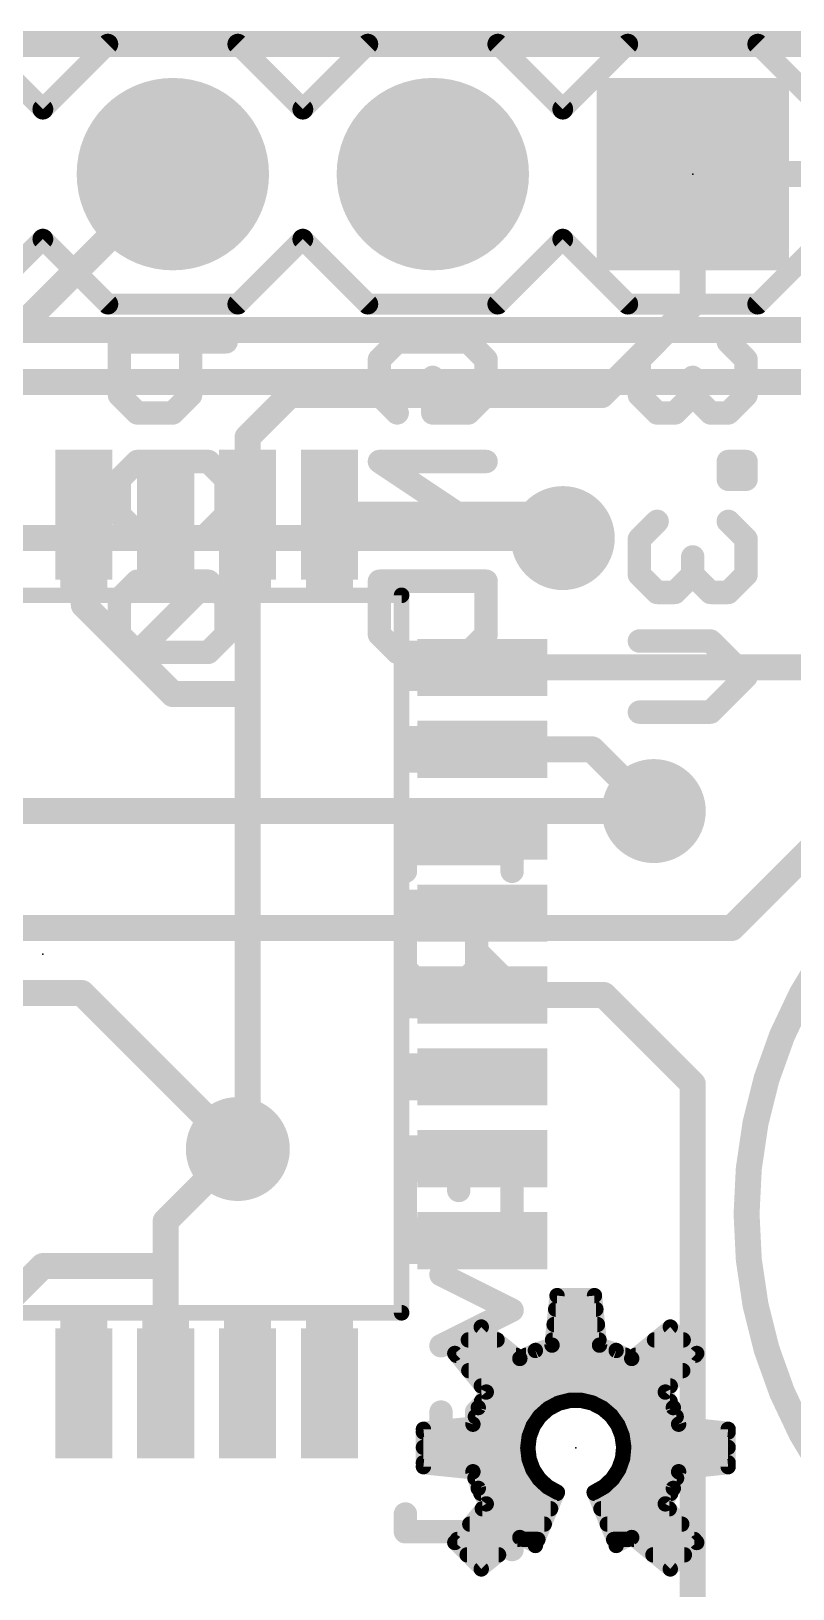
# Model space of a CAD drawing. Extents: x -0.1 to 30.6, y -0.1 to 23.
# Drawn here: x 12.59 to 20.03, y 7.77 to 22.99 of the extents above; entities that cross this region are included whole.
import ezdxf

# ---------------------------------------------------------------- set-up
doc = ezdxf.new("R2010")
doc.units = 0
for name, color, linetype in [('1', 12, 'CONTINUOUS'), ('16', 132, 'CONTINUOUS'), ('17', 110, 'CONTINUOUS'), ('18', 110, 'CONTINUOUS'), ('20', 53, 'CONTINUOUS'), ('21', 41, 'CONTINUOUS'), ('22', 40, 'CONTINUOUS'), ('23', 53, 'CONTINUOUS'), ('51', 53, 'CONTINUOUS')]:
    doc.layers.add(name, color=color, linetype=linetype)

# ---------------------------------------------------------------- blocks, each defined once
blk = doc.blocks.new('RECT')
blk.add_solid([(-0.5, -0.5), (0.5, -0.5), (-0.5, 0.5), (0.5, 0.5)])
blk = doc.blocks.new('SQUAREP')
blk.add_solid([(-0.5, -0.5), (0.5, -0.5), (-0.5, 0.5), (0.5, 0.5)])
blk = doc.blocks.new('ROUNDP')
at = {"const_width": 0.5}
blk.add_lwpolyline([(0, -0.25, 1), (0, 0.25, 1), (0, -0.25)], format="xyb", dxfattribs=at)
blk = doc.blocks.new('ROUNDV')
at = {"const_width": 0.5}
blk.add_lwpolyline([(0, -0.25, 1), (0, 0.25, 1), (0, -0.25)], format="xyb", dxfattribs=at)

msp = doc.modelspace()

# ---------------------------------------------------------------- linework, layer by layer
at = {"layer": '1', "const_width": 0.254}
for points in [[(30.48, 22.86), (0, 22.86)], [(12.446, 20.066), (13.97, 21.59)], [(19.05, 21.59), (20.32, 21.59)], [(19.05, 20.32), (19.05, 21.59)], [(18.161, 19.431), (19.05, 20.32)], [(14.7, 19.018), (15.113, 19.431)], [(15.113, 19.431), (18.161, 19.431)], [(14.7, 18.2626), (14.7, 19.018)], [(13.1, 17.38), (13.1, 18.2626)], [(14.7, 16.51), (14.7, 18.2626)], [(17.5514, 18.2626), (15.5, 18.2626)], [(17.78, 18.034), (17.5514, 18.2626)], [(13.97, 16.51), (13.1, 17.38)], [(20.441, 16.77), (16.9926, 16.77)], [(14.7, 16.51), (13.97, 16.51)], [(14.7, 12.16), (14.7, 16.51)], [(18.066, 15.97), (16.9926, 15.97)], [(18.669, 15.367), (18.066, 15.97)], [(18.18, 13.57), (16.9926, 13.57)], [(19.05, 12.7), (18.18, 13.57)], [(19.05, 3.81), (19.05, 12.7)], [(14.605, 12.065), (13.9, 11.36)], [(14.605, 12.065), (14.7, 12.16)], [(13.9, 11.36), (13.9, 10.922)], [(12.7, 10.922), (12.3, 10.522)], [(13.9, 10.922), (12.7, 10.922)], [(13.9, 10.922), (13.9, 9.6774)]]:
    msp.add_lwpolyline(points, dxfattribs=at)
at = {"layer": '1', "const_width": 0.127}
for points in [[(14.0149, 21.5451, 1), (13.9251, 21.6349)], [(19.05, 21.6535, 1), (19.05, 21.5265)], [(19.1135, 21.59, 1), (18.9865, 21.59)], [(19.0949, 20.2751, 1), (19.0051, 20.3649)], [(18.9865, 20.32, 1), (19.1135, 20.32)], [(15.113, 19.4945, 1), (15.113, 19.3675)], [(15.1579, 19.3861, 1), (15.0681, 19.4759)], [(18.1161, 19.4759, 1), (18.2059, 19.3861)], [(18.161, 19.3675, 1), (18.161, 19.4945)], [(14.7635, 19.018, 1), (14.6365, 19.018)], [(14.6551, 19.0629, 1), (14.7449, 18.9731)], [(13.1635, 18.2626, 1), (13.0365, 18.2626)], [(14.7635, 18.2626, 1), (14.6365, 18.2626)], [(14.6365, 18.2626, 1), (14.7635, 18.2626)], [(15.5, 18.3261, 1), (15.5, 18.1991)], [(17.5963, 18.3075, 1), (17.5065, 18.2177)], [(17.5514, 18.1991, 1), (17.5514, 18.3261)], [(17.7351, 17.9891, 1), (17.8249, 18.0789)], [(13.1449, 17.4249, 1), (13.0551, 17.3351)], [(13.0365, 17.38, 1), (13.1635, 17.38)], [(16.9926, 16.8335, 1), (16.9926, 16.7065)], [(13.97, 16.5735, 1), (13.97, 16.4465)], [(13.9251, 16.4651, 1), (14.0149, 16.5549)], [(14.7635, 16.51, 1), (14.6365, 16.51)], [(14.7, 16.4465, 1), (14.7, 16.5735)], [(14.6365, 16.51, 1), (14.7635, 16.51)], [(16.9926, 16.0335, 1), (16.9926, 15.9065)], [(18.1109, 16.0149, 1), (18.0211, 15.9251)], [(18.066, 15.9065, 1), (18.066, 16.0335)], [(18.6241, 15.3221, 1), (18.7139, 15.4119)], [(16.9926, 13.6335, 1), (16.9926, 13.5065)], [(18.2249, 13.6149, 1), (18.1351, 13.5251)], [(18.18, 13.5065, 1), (18.18, 13.6335)], [(19.1135, 12.7, 1), (18.9865, 12.7)], [(19.0051, 12.6551, 1), (19.0949, 12.7449)], [(14.6499, 12.0201, 1), (14.5601, 12.1099)], [(14.6365, 12.16, 1), (14.7635, 12.16)], [(14.7449, 12.1151, 1), (14.6551, 12.2049)], [(14.5601, 12.1099, 1), (14.6499, 12.0201)], [(13.9635, 11.36, 1), (13.8365, 11.36)], [(13.8551, 11.4049, 1), (13.9449, 11.3151)], [(12.7, 10.9855, 1), (12.7, 10.8585)], [(12.7449, 10.8771, 1), (12.6551, 10.9669)], [(13.9635, 10.922, 1), (13.8365, 10.922)], [(13.8365, 10.922, 1), (13.9635, 10.922)], [(13.9, 10.8585, 1), (13.9, 10.9855)], [(13.8365, 9.6774, 1), (13.9635, 9.6774)]]:
    msp.add_lwpolyline(points, format="xyb", dxfattribs=at)
at = {"layer": '16', "const_width": 0.254}
for points in [[(30.48, 22.86), (0, 22.86)], [(5.334, 20.066), (20.828, 20.066)], [(5.08, 19.558), (20.447, 19.558)], [(7.874, 18.034), (17.78, 18.034)], [(7.747, 15.367), (18.669, 15.367)], [(19.431, 14.224), (20.574, 15.367)], [(7.874, 14.224), (19.431, 14.224)], [(8.636, 13.589), (13.081, 13.589)], [(13.081, 13.589), (14.605, 12.065)]]:
    msp.add_lwpolyline(points, dxfattribs=at)
at = {"layer": '16', "const_width": 0.127}
for points in [[(17.78, 17.9705, 1), (17.78, 18.0975)], [(18.669, 15.3035, 1), (18.669, 15.4305)], [(19.3861, 14.2689, 1), (19.4759, 14.1791)], [(19.431, 14.1605, 1), (19.431, 14.2875)], [(13.1259, 13.6339, 1), (13.0361, 13.5441)], [(13.081, 13.5255, 1), (13.081, 13.6525)], [(14.5601, 12.0201, 1), (14.6499, 12.1099)]]:
    msp.add_lwpolyline(points, format="xyb", dxfattribs=at)
at = {"layer": '20', "const_width": 0.254}
msp.add_lwpolyline([(30.48, 22.86), (0, 22.86)], dxfattribs=at)
at = {"layer": '21'}
for points, const_width in [([(12.7, 22.225), (12.065, 22.86)], 0.2032), ([(12.7, 22.225), (13.335, 22.86)], 0.2032), ([(13.335, 22.86), (14.605, 22.86)], 0.2032), ([(14.605, 22.86), (15.24, 22.225)], 0.2032), ([(15.24, 22.225), (15.875, 22.86)], 0.2032), ([(15.875, 22.86), (17.145, 22.86)], 0.2032), ([(17.145, 22.86), (17.78, 22.225)], 0.2032), ([(17.78, 22.225), (18.415, 22.86)], 0.2032), ([(18.415, 22.86), (19.685, 22.86)], 0.2032), ([(20.32, 22.225), (19.685, 22.86)], 0.2032), ([(12.065, 20.32), (12.7, 20.955)], 0.2032), ([(13.335, 20.32), (12.7, 20.955)], 0.2032), ([(15.24, 20.955), (14.605, 20.32)], 0.2032), ([(15.875, 20.32), (15.24, 20.955)], 0.2032), ([(17.78, 20.955), (17.145, 20.32)], 0.2032), ([(18.415, 20.32), (17.78, 20.955)], 0.2032), ([(19.685, 20.32), (20.32, 20.955)], 0.2032), ([(14.605, 20.32), (13.335, 20.32)], 0.2032), ([(17.145, 20.32), (15.875, 20.32)], 0.2032), ([(19.685, 20.32), (18.415, 20.32)], 0.2032), ([(9.195, 17.475), (16.205, 17.475)], 0.1524), ([(16.205, 17.475), (16.205, 10.465)], 0.1524), ([(17.7242, 10.6328), (17.675, 10.1489)], 0.15), ([(18.0898, 10.6328), (17.7242, 10.6328)], 0.15), ([(18.139, 10.1489), (18.0898, 10.6328)], 0.15), ([(16.205, 10.465), (9.55, 10.465)], 0.1524), ([(17.7107, 10.5), (18.1033, 10.5)], 0.15), ([(16.9835, 10.326), (16.725, 10.0675)], 0.15), ([(17.3605, 10.0186), (16.9835, 10.326)], 0.15), ([(17.6954, 10.35), (18.1186, 10.35)], 0.15), ([(18.8305, 10.326), (18.4535, 10.0186)], 0.15), ([(19.089, 10.0675), (18.8305, 10.326)], 0.15), ([(16.8575, 10.2), (17.138, 10.2)], 0.15), ([(17.675, 10.1489), (17.5123, 10.0968)], 0.15), ([(17.6802, 10.2), (18.1338, 10.2)], 0.15), ([(18.3017, 10.0968), (18.139, 10.1489)], 0.15), ([(18.676, 10.2), (18.9565, 10.2)], 0.15), ([(16.725, 10.0675), (17.0324, 9.6905)], 0.15), ([(16.7393, 10.05), (17.322, 10.05)], 0.15), ([(17.5123, 10.0968), (17.3605, 10.0186)], 0.15), ([(17.4215, 10.05), (18.3925, 10.05)], 0.15), ([(18.4535, 10.0186), (18.3017, 10.0968)], 0.15), ([(18.492, 10.05), (19.0747, 10.05)], 0.15), ([(18.7816, 9.6905), (19.089, 10.0675)], 0.15), ([(16.8616, 9.9), (18.9524, 9.9)], 0.15), ([(17.0324, 9.6905), (16.9542, 9.5387)], 0.15), ([(16.9839, 9.75), (18.8301, 9.75)], 0.15), ([(18.8598, 9.5387), (18.7816, 9.6905)], 0.15), ([(16.9542, 9.5387), (16.9021, 9.376)], 0.15), ([(16.9858, 9.6), (17.8121, 9.6)], 0.15), ([(17.5546, 9.453), (17.6381, 9.5279)], 0.15), ([(17.6381, 9.5279), (17.7371, 9.5808)], 0.15), ([(17.7371, 9.5808), (17.8458, 9.6086)], 0.15), ([(17.8458, 9.6086), (17.958, 9.6098)], 0.15), ([(17.958, 9.6098), (18.0672, 9.5844)], 0.15), ([(18.0001, 9.6), (18.8282, 9.6)], 0.15), ([(18.0672, 9.5844), (18.1673, 9.5336)], 0.15), ([(18.1673, 9.5336), (18.2525, 9.4606)], 0.15), ([(18.9119, 9.376), (18.8598, 9.5387)], 0.15), ([(16.9021, 9.376), (16.4182, 9.3268)], 0.15), ([(16.9258, 9.45), (17.5525, 9.45)], 0.15), ([(17.4912, 9.3604), (17.5546, 9.453)], 0.15), ([(18.2525, 9.4606), (18.3178, 9.3694)], 0.15), ([(18.2601, 9.45), (18.8882, 9.45)], 0.15), ([(18.3178, 9.3694), (18.3597, 9.2653)], 0.15), ([(19.3958, 9.3268), (18.9119, 9.376)], 0.15), ([(16.4182, 9.3268), (16.4182, 8.9612)], 0.15), ([(16.4182, 9.3), (17.4685, 9.3)], 0.15), ([(17.4382, 9.144), (17.4517, 9.2554)], 0.15), ([(17.4517, 9.2554), (17.4912, 9.3604)], 0.15), ([(18.3457, 9.3), (19.3958, 9.3)], 0.15), ([(18.3597, 9.2653), (18.3755, 9.1542)], 0.15), ([(19.3958, 8.9612), (19.3958, 9.3268)], 0.15), ([(16.4182, 9.15), (17.4389, 9.15)], 0.15), ([(17.4511, 9.0346), (17.4382, 9.144)], 0.15), ([(18.3755, 9.1542), (18.3646, 9.0425)], 0.15), ([(18.3751, 9.15), (19.3958, 9.15)], 0.15), ([(16.4182, 9), (17.4639, 9)], 0.15), ([(16.4182, 8.9612), (16.9021, 8.912)], 0.15), ([(16.9021, 8.912), (16.9542, 8.7493)], 0.15), ([(17.4893, 8.9312), (17.4511, 9.0346)], 0.15), ([(17.5505, 8.8395), (17.4893, 8.9312)], 0.15), ([(18.3273, 8.9367), (18.266, 8.8427)], 0.15), ([(18.3646, 9.0425), (18.3273, 8.9367)], 0.15), ([(18.3496, 9), (19.3958, 9)], 0.15), ([(18.8598, 8.7493), (18.9119, 8.912)], 0.15), ([(18.9119, 8.912), (19.3958, 8.9612)], 0.15), ([(16.922, 8.85), (17.5435, 8.85)], 0.15), ([(17.6314, 8.7647), (17.5505, 8.8395)], 0.15), ([(17.7276, 8.7109), (17.6314, 8.7647)], 0.15), ([(18.1842, 8.766), (18.0864, 8.7109)], 0.15), ([(18.266, 8.8427), (18.1842, 8.766)], 0.15), ([(18.2708, 8.85), (18.892, 8.85)], 0.15), ([(16.9542, 8.7493), (17.0324, 8.5975)], 0.15), ([(16.9796, 8.7), (17.7231, 8.7)], 0.15), ([(17.5123, 8.1912), (17.7276, 8.7109)], 0.15), ([(18.0864, 8.7109), (18.3017, 8.1912)], 0.15), ([(18.0909, 8.7), (18.8344, 8.7)], 0.15), ([(18.7816, 8.5975), (18.8598, 8.7493)], 0.15), ([(17.0324, 8.5975), (16.725, 8.2205)], 0.15), ([(16.9937, 8.55), (17.6609, 8.55)], 0.15), ([(18.1531, 8.55), (18.8203, 8.55)], 0.15), ([(19.089, 8.2205), (18.7816, 8.5975)], 0.15), ([(16.8714, 8.4), (17.5988, 8.4)], 0.15), ([(18.2152, 8.4), (18.9426, 8.4)], 0.15), ([(16.725, 8.2205), (16.9835, 7.962)], 0.15), ([(16.7491, 8.25), (17.3367, 8.25)], 0.15), ([(16.9835, 7.962), (17.3605, 8.2694)], 0.15), ([(17.3605, 8.2694), (17.5123, 8.1912)], 0.15), ([(17.3982, 8.25), (17.5367, 8.25)], 0.15), ([(18.2773, 8.25), (18.4158, 8.25)], 0.15), ([(18.3017, 8.1912), (18.4535, 8.2694)], 0.15), ([(18.4535, 8.2694), (18.8305, 7.962)], 0.15), ([(18.4773, 8.25), (19.0649, 8.25)], 0.15), ([(18.8305, 7.962), (19.089, 8.2205)], 0.15), ([(16.8455, 8.1), (17.1527, 8.1)], 0.15), ([(18.6613, 8.1), (18.9685, 8.1)], 0.15)]:
    msp.add_lwpolyline(points, dxfattribs=dict(at, const_width=const_width))
for points, const_width in [([(13.335, 22.9108, 1), (13.335, 22.8092)], 0.1016), ([(13.3709, 22.8241, 1), (13.2991, 22.8959)], 0.1016), ([(14.6409, 22.8959, 1), (14.5691, 22.8241)], 0.1016), ([(14.605, 22.8092, 1), (14.605, 22.9108)], 0.1016), ([(15.875, 22.9108, 1), (15.875, 22.8092)], 0.1016), ([(15.9109, 22.8241, 1), (15.8391, 22.8959)], 0.1016), ([(17.1809, 22.8959, 1), (17.1091, 22.8241)], 0.1016), ([(17.145, 22.8092, 1), (17.145, 22.9108)], 0.1016), ([(18.415, 22.9108, 1), (18.415, 22.8092)], 0.1016), ([(18.4509, 22.8241, 1), (18.3791, 22.8959)], 0.1016), ([(19.7209, 22.8959, 1), (19.6491, 22.8241)], 0.1016), ([(19.685, 22.8092, 1), (19.685, 22.9108)], 0.1016), ([(12.6641, 22.2609, 1), (12.7359, 22.1891)], 0.1016), ([(12.6641, 22.1891, 1), (12.7359, 22.2609)], 0.1016), ([(15.2041, 22.2609, 1), (15.2759, 22.1891)], 0.1016), ([(15.2041, 22.1891, 1), (15.2759, 22.2609)], 0.1016), ([(17.7441, 22.2609, 1), (17.8159, 22.1891)], 0.1016), ([(17.7441, 22.1891, 1), (17.8159, 22.2609)], 0.1016), ([(12.7359, 20.9909, 1), (12.6641, 20.9191)], 0.1016), ([(12.7359, 20.9191, 1), (12.6641, 20.9909)], 0.1016), ([(15.2759, 20.9909, 1), (15.2041, 20.9191)], 0.1016), ([(15.2759, 20.9191, 1), (15.2041, 20.9909)], 0.1016), ([(17.8159, 20.9909, 1), (17.7441, 20.9191)], 0.1016), ([(17.8159, 20.9191, 1), (17.7441, 20.9909)], 0.1016), ([(13.335, 20.3708, 1), (13.335, 20.2692)], 0.1016), ([(13.2991, 20.2841, 1), (13.3709, 20.3559)], 0.1016), ([(14.5691, 20.3559, 1), (14.6409, 20.2841)], 0.1016), ([(14.605, 20.2692, 1), (14.605, 20.3708)], 0.1016), ([(15.875, 20.3708, 1), (15.875, 20.2692)], 0.1016), ([(15.8391, 20.2841, 1), (15.9109, 20.3559)], 0.1016), ([(17.1091, 20.3559, 1), (17.1809, 20.2841)], 0.1016), ([(17.145, 20.2692, 1), (17.145, 20.3708)], 0.1016), ([(18.415, 20.3708, 1), (18.415, 20.2692)], 0.1016), ([(18.3791, 20.2841, 1), (18.4509, 20.3559)], 0.1016), ([(19.6491, 20.3559, 1), (19.7209, 20.2841)], 0.1016), ([(19.685, 20.2692, 1), (19.685, 20.3708)], 0.1016), ([(16.2431, 17.475, 1), (16.1669, 17.475)], 0.0762), ([(16.205, 17.4369, 1), (16.205, 17.5131)], 0.0762), ([(24.13, 6.8757, 1), (24.13, 15.9843, 1), (24.13, 6.8757)], 0.254), ([(17.7242, 10.6703, 1), (17.7242, 10.5953)], 0.075), ([(17.7615, 10.629, 1), (17.6869, 10.6366)], 0.075), ([(18.1271, 10.6366, 1), (18.0525, 10.629)], 0.075), ([(18.0898, 10.5953, 1), (18.0898, 10.6703)], 0.075), ([(16.1669, 10.465, 1), (16.2431, 10.465)], 0.0762), ([(16.205, 10.4269, 1), (16.205, 10.5031)], 0.0762), ([(17.7107, 10.5375, 1), (17.7107, 10.4625)], 0.075), ([(18.1033, 10.4625, 1), (18.1033, 10.5375)], 0.075), ([(17.0072, 10.3551, 1), (16.9598, 10.2969)], 0.075), ([(17.01, 10.2995, 1), (16.957, 10.3525)], 0.075), ([(17.6954, 10.3875, 1), (17.6954, 10.3125)], 0.075), ([(18.1186, 10.3125, 1), (18.1186, 10.3875)], 0.075), ([(18.857, 10.3525, 1), (18.804, 10.2995)], 0.075), ([(18.8542, 10.2969, 1), (18.8068, 10.3551)], 0.075), ([(16.8575, 10.2375, 1), (16.8575, 10.1625)], 0.075), ([(17.138, 10.1625, 1), (17.138, 10.2375)], 0.075), ([(17.6802, 10.2375, 1), (17.6802, 10.1625)], 0.075), ([(17.6864, 10.1132, 1), (17.6636, 10.1846)], 0.075), ([(18.1504, 10.1846, 1), (18.1276, 10.1132)], 0.075), ([(18.1338, 10.1625, 1), (18.1338, 10.2375)], 0.075), ([(18.676, 10.2375, 1), (18.676, 10.1625)], 0.075), ([(18.9565, 10.1625, 1), (18.9565, 10.2375)], 0.075), ([(16.7541, 10.0912, 1), (16.6959, 10.0438)], 0.075), ([(16.6985, 10.094, 1), (16.7515, 10.041)], 0.075), ([(16.7393, 10.0875, 1), (16.7393, 10.0125)], 0.075), ([(17.322, 10.0125, 1), (17.322, 10.0875)], 0.075), ([(17.3433, 10.0519, 1), (17.3777, 9.9853)], 0.075), ([(17.3368, 9.9895, 1), (17.3842, 10.0477)], 0.075), ([(17.4215, 10.0875, 1), (17.4215, 10.0125)], 0.075), ([(17.5009, 10.1325, 1), (17.5238, 10.0611)], 0.075), ([(17.5295, 10.0635, 1), (17.4952, 10.1302)], 0.075), ([(17.6377, 10.1527, 1), (17.7123, 10.1451)], 0.075), ([(18.1017, 10.1451, 1), (18.1763, 10.1527)], 0.075), ([(18.3188, 10.1302, 1), (18.2845, 10.0635)], 0.075), ([(18.2902, 10.0611, 1), (18.3131, 10.1325)], 0.075), ([(18.3925, 10.0125, 1), (18.3925, 10.0875)], 0.075), ([(18.4298, 10.0477, 1), (18.4772, 9.9895)], 0.075), ([(18.4363, 9.9853, 1), (18.4707, 10.0519)], 0.075), ([(18.492, 10.0875, 1), (18.492, 10.0125)], 0.075), ([(19.1181, 10.0438, 1), (19.0599, 10.0912)], 0.075), ([(19.0625, 10.041, 1), (19.1155, 10.094)], 0.075), ([(19.0747, 10.0125, 1), (19.0747, 10.0875)], 0.075), ([(16.8616, 9.9375, 1), (16.8616, 9.8625)], 0.075), ([(18.9524, 9.8625, 1), (18.9524, 9.9375)], 0.075), ([(16.9839, 9.7875, 1), (16.9839, 9.7125)], 0.075), ([(17.0657, 9.6733, 1), (16.9991, 9.7077)], 0.075), ([(17.0033, 9.6668, 1), (17.0615, 9.7142)], 0.075), ([(18.8149, 9.7077, 1), (18.7483, 9.6733)], 0.075), ([(18.7525, 9.7142, 1), (18.8107, 9.6668)], 0.075), ([(18.8301, 9.7125, 1), (18.8301, 9.7875)], 0.075), ([(16.9208, 9.5558, 1), (16.9875, 9.5215)], 0.075), ([(16.9899, 9.5272, 1), (16.9185, 9.5501)], 0.075), ([(16.9858, 9.6375, 1), (16.9858, 9.5625)], 0.075), ([(17.6204, 9.561, 1), (17.6558, 9.4948)], 0.075), ([(17.6631, 9.5, 1), (17.6131, 9.5558)], 0.075), ([(17.7278, 9.6171, 1), (17.7464, 9.5444)], 0.075), ([(17.7548, 9.5477, 1), (17.7194, 9.6138)], 0.075), ([(17.8454, 9.6461, 1), (17.8462, 9.5711)], 0.075), ([(17.8121, 9.5625, 1), (17.8121, 9.6375)], 0.075), ([(17.8551, 9.5723, 1), (17.8365, 9.6449)], 0.075), ([(17.9665, 9.6464, 1), (17.9495, 9.5733)], 0.075), ([(17.9584, 9.5723, 1), (17.9576, 9.6473)], 0.075), ([(18.0001, 9.6375, 1), (18.0001, 9.5625)], 0.075), ([(18.0842, 9.6178, 1), (18.0503, 9.5509)], 0.075), ([(18.0587, 9.5478, 1), (18.0758, 9.6209)], 0.075), ([(18.1917, 9.5621, 1), (18.1429, 9.5052)], 0.075), ([(18.1504, 9.5002, 1), (18.1843, 9.5671)], 0.075), ([(18.8955, 9.5501, 1), (18.8241, 9.5272)], 0.075), ([(18.8265, 9.5215, 1), (18.8932, 9.5558)], 0.075), ([(18.8282, 9.5625, 1), (18.8282, 9.6375)], 0.075), ([(16.9258, 9.4875, 1), (16.9258, 9.4125)], 0.075), ([(16.9059, 9.3387, 1), (16.8983, 9.4133)], 0.075), ([(17.5295, 9.4809, 1), (17.5796, 9.4251)], 0.075), ([(17.5855, 9.4318, 1), (17.5236, 9.4742)], 0.075), ([(17.5525, 9.4125, 1), (17.5525, 9.4875)], 0.075), ([(18.283, 9.4824, 1), (18.222, 9.4387)], 0.075), ([(18.2601, 9.4875, 1), (18.2601, 9.4125)], 0.075), ([(18.2281, 9.4321, 1), (18.2769, 9.489)], 0.075), ([(18.3526, 9.3834, 1), (18.2831, 9.3554)], 0.075), ([(18.9157, 9.4133, 1), (18.9081, 9.3387)], 0.075), ([(18.8882, 9.4125, 1), (18.8882, 9.4875)], 0.075), ([(16.4557, 9.3268, 1), (16.3807, 9.3268)], 0.075), ([(16.4144, 9.3641, 1), (16.422, 9.2895)], 0.075), ([(16.4182, 9.3375, 1), (16.4182, 9.2625)], 0.075), ([(16.8664, 9.3874, 1), (16.9378, 9.3646)], 0.075), ([(17.4166, 9.2686, 1), (17.4867, 9.2422)], 0.075), ([(17.4889, 9.2509, 1), (17.4144, 9.2599)], 0.075), ([(17.4602, 9.3816, 1), (17.5221, 9.3392)], 0.075), ([(17.5263, 9.3472, 1), (17.4561, 9.3736)], 0.075), ([(17.4685, 9.2625, 1), (17.4685, 9.3375)], 0.075), ([(18.2874, 9.3475, 1), (18.3483, 9.3912)], 0.075), ([(18.3457, 9.3375, 1), (18.3457, 9.2625)], 0.075), ([(18.3968, 9.2706, 1), (18.3225, 9.26)], 0.075), ([(18.3249, 9.2513, 1), (18.3945, 9.2792)], 0.075), ([(18.8762, 9.3646, 1), (18.9476, 9.3874)], 0.075), ([(19.4333, 9.3268, 1), (19.3583, 9.3268)], 0.075), ([(19.392, 9.2895, 1), (19.3996, 9.3641)], 0.075), ([(19.3958, 9.2625, 1), (19.3958, 9.3375)], 0.075), ([(16.4182, 9.1875, 1), (16.4182, 9.1125)], 0.075), ([(17.4754, 9.1484, 1), (17.401, 9.1396)], 0.075), ([(17.401, 9.1485, 1), (17.4754, 9.1395)], 0.075), ([(17.4389, 9.1125, 1), (17.4389, 9.1875)], 0.075), ([(18.3751, 9.1875, 1), (18.3751, 9.1125)], 0.075), ([(18.4129, 9.1505, 1), (18.3382, 9.1578)], 0.075), ([(18.3384, 9.1489, 1), (18.4127, 9.1595)], 0.075), ([(19.3958, 9.1125, 1), (19.3958, 9.1875)], 0.075), ([(16.4182, 9.0375, 1), (16.4182, 8.9625)], 0.075), ([(16.422, 8.9985, 1), (16.4144, 8.9239)], 0.075), ([(16.3807, 8.9612, 1), (16.4557, 8.9612)], 0.075), ([(16.9378, 8.9234, 1), (16.8664, 8.9006)], 0.075), ([(16.8983, 8.8747, 1), (16.9059, 8.9493)], 0.075), ([(17.4863, 9.0475, 1), (17.416, 9.0216)], 0.075), ([(17.4139, 9.0302, 1), (17.4884, 9.039)], 0.075), ([(17.5205, 8.952, 1), (17.4581, 8.9103)], 0.075), ([(17.4541, 8.9182, 1), (17.5245, 8.9441)], 0.075), ([(17.4639, 8.9625, 1), (17.4639, 9.0375)], 0.075), ([(18.292, 8.9491, 1), (18.3627, 8.9242)], 0.075), ([(18.3588, 8.9162, 1), (18.2959, 8.9571)], 0.075), ([(18.3496, 9.0375, 1), (18.3496, 8.9625)], 0.075), ([(18.3272, 9.0462, 1), (18.4019, 9.0388)], 0.075), ([(18.3999, 9.0301, 1), (18.3292, 9.055)], 0.075), ([(18.9081, 8.9493, 1), (18.9157, 8.8747)], 0.075), ([(18.9476, 8.9006, 1), (18.8762, 8.9234)], 0.075), ([(19.3583, 8.9612, 1), (19.4333, 8.9612)], 0.075), ([(19.3996, 8.9239, 1), (19.392, 8.9985)], 0.075), ([(19.3958, 8.9625, 1), (19.3958, 9.0375)], 0.075), ([(16.922, 8.8875, 1), (16.922, 8.8125)], 0.075), ([(17.576, 8.8671, 1), (17.5251, 8.812)], 0.075), ([(17.5193, 8.8187, 1), (17.5817, 8.8604)], 0.075), ([(17.5435, 8.8125, 1), (17.5435, 8.8875)], 0.075), ([(17.6498, 8.7975, 1), (17.6131, 8.732)], 0.075), ([(17.606, 8.7372, 1), (17.6569, 8.7923)], 0.075), ([(18.1585, 8.7933, 1), (18.2098, 8.7386)], 0.075), ([(18.2026, 8.7333, 1), (18.1658, 8.7986)], 0.075), ([(18.2346, 8.8632, 1), (18.2975, 8.8222)], 0.075), ([(18.2708, 8.8875, 1), (18.2708, 8.8125)], 0.075), ([(18.2917, 8.8153, 1), (18.2404, 8.87)], 0.075), ([(18.892, 8.8125, 1), (18.892, 8.8875)], 0.075), ([(16.9875, 8.7665, 1), (16.9208, 8.7322)], 0.075), ([(16.9185, 8.7379, 1), (16.9899, 8.7608)], 0.075), ([(16.9796, 8.7375, 1), (16.9796, 8.6625)], 0.075), ([(17.7622, 8.6965, 1), (17.693, 8.7253)], 0.075), ([(17.7093, 8.6782, 1), (17.7459, 8.7436)], 0.075), ([(17.7231, 8.6625, 1), (17.7231, 8.7375)], 0.075), ([(18.121, 8.7253, 1), (18.0518, 8.6965)], 0.075), ([(18.068, 8.7436, 1), (18.1048, 8.6782)], 0.075), ([(18.0909, 8.7375, 1), (18.0909, 8.6625)], 0.075), ([(18.8241, 8.7608, 1), (18.8955, 8.7379)], 0.075), ([(18.8932, 8.7322, 1), (18.8265, 8.7665)], 0.075), ([(18.8344, 8.6625, 1), (18.8344, 8.7375)], 0.075), ([(16.9937, 8.5875, 1), (16.9937, 8.5125)], 0.075), ([(16.9991, 8.5803, 1), (17.0657, 8.6147)], 0.075), ([(17.0615, 8.5738, 1), (17.0033, 8.6212)], 0.075), ([(17.6609, 8.5125, 1), (17.6609, 8.5875)], 0.075), ([(18.1531, 8.5875, 1), (18.1531, 8.5125)], 0.075), ([(18.8107, 8.6212, 1), (18.7525, 8.5738)], 0.075), ([(18.7483, 8.6147, 1), (18.8149, 8.5803)], 0.075), ([(18.8203, 8.5125, 1), (18.8203, 8.5875)], 0.075), ([(16.8714, 8.4375, 1), (16.8714, 8.3625)], 0.075), ([(17.5988, 8.3625, 1), (17.5988, 8.4375)], 0.075), ([(18.2152, 8.4375, 1), (18.2152, 8.3625)], 0.075), ([(18.9426, 8.3625, 1), (18.9426, 8.4375)], 0.075), ([(16.7515, 8.247, 1), (16.6985, 8.194)], 0.075), ([(16.6959, 8.2442, 1), (16.7541, 8.1968)], 0.075), ([(16.7491, 8.2875, 1), (16.7491, 8.2125)], 0.075), ([(17.3777, 8.3027, 1), (17.3433, 8.2361)], 0.075), ([(17.3367, 8.2125, 1), (17.3367, 8.2875)], 0.075), ([(17.3842, 8.2403, 1), (17.3368, 8.2985)], 0.075), ([(17.3982, 8.2875, 1), (17.3982, 8.2125)], 0.075), ([(17.4777, 8.2056, 1), (17.5469, 8.1768)], 0.075), ([(17.4951, 8.1579, 1), (17.5295, 8.2245)], 0.075), ([(17.5367, 8.2125, 1), (17.5367, 8.2875)], 0.075), ([(18.2773, 8.2875, 1), (18.2773, 8.2125)], 0.075), ([(18.2845, 8.2245, 1), (18.3189, 8.1579)], 0.075), ([(18.2671, 8.1768, 1), (18.3363, 8.2056)], 0.075), ([(18.4158, 8.2125, 1), (18.4158, 8.2875)], 0.075), ([(18.4772, 8.2985, 1), (18.4298, 8.2403)], 0.075), ([(18.4707, 8.2361, 1), (18.4363, 8.3027)], 0.075), ([(18.4773, 8.2875, 1), (18.4773, 8.2125)], 0.075), ([(19.0599, 8.1968, 1), (19.1181, 8.2442)], 0.075), ([(19.1155, 8.194, 1), (19.0625, 8.247)], 0.075), ([(19.0649, 8.2125, 1), (19.0649, 8.2875)], 0.075), ([(16.8455, 8.1375, 1), (16.8455, 8.0625)], 0.075), ([(17.1527, 8.0625, 1), (17.1527, 8.1375)], 0.075), ([(18.6613, 8.1375, 1), (18.6613, 8.0625)], 0.075), ([(18.9685, 8.0625, 1), (18.9685, 8.1375)], 0.075), ([(16.9598, 7.9911, 1), (17.0072, 7.9329)], 0.075), ([(16.957, 7.9355, 1), (17.01, 7.9885)], 0.075), ([(18.804, 7.9885, 1), (18.857, 7.9355)], 0.075), ([(18.8068, 7.9329, 1), (18.8542, 7.9911)], 0.075)]:
    msp.add_lwpolyline(points, format="xyb", dxfattribs=dict(at, const_width=const_width))
at = {"layer": '22', "const_width": 0.1143}
for points in [[(13.4484, 20.0089, 1), (13.4484, 19.8946)], [(13.5056, 19.9517, 1), (13.3913, 19.9517)], [(14.2004, 19.9517, 1), (14.0861, 19.9517)], [(14.4907, 19.8946, 1), (14.4907, 20.0089)], [(16.1621, 20.0089, 1), (16.1621, 19.8946)], [(16.2025, 19.9113, 1), (16.1217, 19.9921)], [(16.8974, 19.9921, 1), (16.8166, 19.9113)], [(16.857, 19.8946, 1), (16.857, 20.0089)], [(18.7425, 19.9113, 1), (18.6617, 19.9921)], [(19.4374, 19.9921, 1), (19.3566, 19.9113)], [(15.948, 19.8184, 1), (16.0288, 19.7376)], [(16.0456, 19.778, 1), (15.9313, 19.778)], [(17.0878, 19.778, 1), (16.9735, 19.778)], [(16.9903, 19.7376, 1), (17.0711, 19.8184)], [(18.5856, 19.778, 1), (18.4713, 19.778)], [(18.488, 19.8184, 1), (18.5688, 19.7376)], [(19.6279, 19.778, 1), (19.5136, 19.778)], [(19.5303, 19.7376, 1), (19.6111, 19.8184)], [(16.5667, 19.6043, 1), (16.4524, 19.6043)], [(19.1067, 19.6043, 1), (18.9924, 19.6043)], [(13.4888, 19.471, 1), (13.408, 19.3901)], [(13.3913, 19.4306, 1), (13.5056, 19.4306)], [(14.0861, 19.4306, 1), (14.2004, 19.4306)], [(14.1837, 19.3901, 1), (14.1029, 19.471)], [(16.0288, 19.471, 1), (15.948, 19.3901)], [(15.9313, 19.4306, 1), (16.0456, 19.4306)], [(16.9735, 19.4306, 1), (17.0878, 19.4306)], [(17.0711, 19.3901, 1), (16.9903, 19.471)], [(18.5688, 19.471, 1), (18.488, 19.3901)], [(18.4713, 19.4306, 1), (18.5856, 19.4306)], [(19.09, 19.471, 1), (19.0091, 19.3901)], [(18.9924, 19.4306, 1), (19.1067, 19.4306)], [(19.09, 19.3901, 1), (19.0091, 19.471)], [(19.5136, 19.4306, 1), (19.6279, 19.4306)], [(19.6111, 19.3901, 1), (19.5303, 19.471)], [(13.6221, 19.314, 1), (13.6221, 19.1997)], [(13.5817, 19.2164, 1), (13.6625, 19.2973)], [(13.9291, 19.2973, 1), (14.01, 19.2164)], [(13.9696, 19.1997, 1), (13.9696, 19.314)], [(16.1217, 19.2164, 1), (16.2025, 19.2973)], [(16.5096, 19.314, 1), (16.5096, 19.1997)], [(16.8166, 19.2973, 1), (16.8974, 19.2164)], [(16.857, 19.1997, 1), (16.857, 19.314)], [(18.7021, 19.314, 1), (18.7021, 19.1997)], [(18.6617, 19.2164, 1), (18.7425, 19.2973)], [(18.8354, 19.2973, 1), (18.9163, 19.2164)], [(18.8758, 19.1997, 1), (18.8758, 19.314)], [(19.2233, 19.314, 1), (19.2233, 19.1997)], [(19.1829, 19.2164, 1), (19.2637, 19.2973)], [(19.3566, 19.2973, 1), (19.4374, 19.2164)], [(19.397, 19.1997, 1), (19.397, 19.314)], [(16.4524, 19.2568, 1), (16.5667, 19.2568)], [(13.6221, 18.8395, 1), (13.6221, 18.7252)], [(13.6625, 18.7419, 1), (13.5817, 18.8227)], [(14.3574, 18.8227, 1), (14.2766, 18.7419)], [(14.317, 18.7252, 1), (14.317, 18.8395)], [(15.9884, 18.8395, 1), (15.9884, 18.7252)], [(16.0201, 18.8299, 1), (15.9567, 18.7348)], [(17.0307, 18.7252, 1), (17.0307, 18.8395)], [(19.397, 18.8395, 1), (19.397, 18.7252)], [(19.4541, 18.7823, 1), (19.3398, 18.7823)], [(19.6279, 18.7823, 1), (19.5136, 18.7823)], [(19.5707, 18.7252, 1), (19.5707, 18.8395)], [(13.5056, 18.6086, 1), (13.3913, 18.6086)], [(14.5479, 18.6086, 1), (14.4336, 18.6086)], [(19.397, 18.6657, 1), (19.397, 18.5514)], [(19.5707, 18.5514, 1), (19.5707, 18.6657)], [(13.408, 18.649, 1), (13.4888, 18.5682)], [(14.4503, 18.5682, 1), (14.5311, 18.649)], [(19.3398, 18.6086, 1), (19.4541, 18.6086)], [(19.5136, 18.6086, 1), (19.6279, 18.6086)], [(13.4888, 18.3016, 1), (13.408, 18.2207)], [(13.3913, 18.2612, 1), (13.5056, 18.2612)], [(14.4336, 18.2612, 1), (14.5479, 18.2612)], [(14.5311, 18.2207, 1), (14.4503, 18.3016)], [(18.7425, 18.1572, 1), (18.6617, 18.238)], [(19.4374, 18.238, 1), (19.3566, 18.1572)], [(13.5817, 18.047, 1), (13.6625, 18.1279)], [(14.2766, 18.1279, 1), (14.3574, 18.047)], [(15.9884, 18.1446, 1), (15.9884, 18.0303)], [(16.999, 18.0399, 1), (17.0624, 18.135)], [(17.0307, 18.0303, 1), (17.0307, 18.1446)], [(18.5856, 18.0239, 1), (18.4713, 18.0239)], [(18.488, 18.0643, 1), (18.5688, 17.9835)], [(19.6279, 18.0239, 1), (19.5136, 18.0239)], [(19.5303, 17.9835, 1), (19.6111, 18.0643)], [(19.1067, 17.8502, 1), (18.9924, 17.8502)], [(13.6221, 17.6701, 1), (13.6221, 17.5558)], [(13.6625, 17.5725, 1), (13.5817, 17.6533)], [(14.3574, 17.6533, 1), (14.2766, 17.5725)], [(14.3574, 17.5725, 1), (14.2766, 17.6533)], [(14.317, 17.5558, 1), (14.317, 17.6701)], [(15.9884, 17.6701, 1), (15.9884, 17.5558)], [(16.0456, 17.6129, 1), (15.9313, 17.6129)], [(17.0878, 17.6129, 1), (16.9735, 17.6129)], [(17.0307, 17.5558, 1), (17.0307, 17.6701)], [(18.5688, 17.7169, 1), (18.488, 17.6361)], [(18.4713, 17.6765, 1), (18.5856, 17.6765)], [(19.09, 17.7169, 1), (19.0091, 17.6361)], [(18.9924, 17.6765, 1), (19.1067, 17.6765)], [(19.09, 17.6361, 1), (19.0091, 17.7169)], [(19.5136, 17.6765, 1), (19.6279, 17.6765)], [(19.6111, 17.6361, 1), (19.5303, 17.7169)], [(13.5056, 17.4392, 1), (13.3913, 17.4392)], [(13.408, 17.4796, 1), (13.4888, 17.3988)], [(14.5479, 17.4392, 1), (14.4336, 17.4392)], [(14.4503, 17.3988, 1), (14.5311, 17.4796)], [(18.7021, 17.5599, 1), (18.7021, 17.4456)], [(18.6617, 17.4623, 1), (18.7425, 17.5432)], [(18.8354, 17.5432, 1), (18.9163, 17.4623)], [(18.8758, 17.4456, 1), (18.8758, 17.5599)], [(19.2233, 17.5599, 1), (19.2233, 17.4456)], [(19.1829, 17.4623, 1), (19.2637, 17.5432)], [(19.3566, 17.5432, 1), (19.4374, 17.4623)], [(19.397, 17.4456, 1), (19.397, 17.5599)], [(13.4888, 17.1322, 1), (13.408, 17.0514)], [(14.5311, 17.0514, 1), (14.4503, 17.1322)], [(16.0288, 17.1322, 1), (15.948, 17.0514)], [(17.0711, 17.0514, 1), (16.9903, 17.1322)], [(13.3913, 17.0918, 1), (13.5056, 17.0918)], [(14.4336, 17.0918, 1), (14.5479, 17.0918)], [(15.9313, 17.0918, 1), (16.0456, 17.0918)], [(16.9735, 17.0918, 1), (17.0878, 17.0918)], [(18.5284, 17.0854, 1), (18.5284, 16.9711)], [(19.2637, 17.0686, 1), (19.1829, 16.9878)], [(19.2233, 16.9711, 1), (19.2233, 17.0854)], [(13.6221, 16.9752, 1), (13.6221, 16.8609)], [(13.5817, 16.9585, 1), (13.6625, 16.8776)], [(13.5817, 16.8776, 1), (13.6625, 16.9585)], [(14.2766, 16.9585, 1), (14.3574, 16.8776)], [(14.317, 16.8609, 1), (14.317, 16.9752)], [(16.1621, 16.9752, 1), (16.1621, 16.8609)], [(16.1217, 16.8776, 1), (16.2025, 16.9585)], [(16.8166, 16.9585, 1), (16.8974, 16.8776)], [(16.857, 16.8609, 1), (16.857, 16.9752)], [(19.6111, 16.6404, 1), (19.5303, 16.7212)], [(19.5303, 16.6404, 1), (19.6111, 16.7212)], [(18.5284, 16.3905, 1), (18.5284, 16.2762)], [(19.2233, 16.2762, 1), (19.2233, 16.3905)], [(19.1829, 16.3738, 1), (19.2637, 16.2929)], [(16.2996, 15.1257, 1), (16.1853, 15.1257)], [(17.3419, 15.1257, 1), (17.2276, 15.1257)], [(16.2424, 15.0091, 1), (16.2424, 14.8948)], [(17.2847, 14.8948, 1), (17.2847, 15.0091)], [(16.1853, 14.7783, 1), (16.2996, 14.7783)], [(17.2276, 14.7783, 1), (17.3419, 14.7783)], [(16.2424, 14.4033, 1), (16.2424, 14.289)], [(16.2996, 14.3461, 1), (16.1853, 14.3461)], [(16.9944, 14.3461, 1), (16.8801, 14.3461)], [(17.2847, 14.289, 1), (17.2847, 14.4033)], [(16.9777, 14.0391, 1), (16.8969, 13.9583)], [(16.2828, 13.8654, 1), (16.202, 13.7845)], [(16.1853, 13.825, 1), (16.2996, 13.825)], [(16.8801, 13.825, 1), (16.9944, 13.825)], [(16.9777, 13.7845, 1), (16.8969, 13.8654)], [(16.4161, 13.7084, 1), (16.4161, 13.5941)], [(16.3757, 13.6108, 1), (16.4565, 13.6917)], [(16.7231, 13.6917, 1), (16.804, 13.6108)], [(16.7636, 13.5941, 1), (16.7636, 13.7084)], [(17.2443, 13.6108, 1), (17.3251, 13.6917)], [(16.2424, 12.0645, 1), (16.2424, 11.9502)], [(16.2996, 12.0073, 1), (16.1853, 12.0073)], [(16.8207, 12.0073, 1), (16.7064, 12.0073)], [(17.3419, 12.0073, 1), (17.2276, 12.0073)], [(17.2847, 11.9502, 1), (17.2847, 12.0645)], [(16.7064, 11.6599, 1), (16.8207, 11.6599)], [(16.1853, 11.3125, 1), (16.2996, 11.3125)], [(17.2276, 11.3125, 1), (17.3419, 11.3125)], [(16.6154, 10.889, 1), (16.5643, 10.7868)], [(17.3103, 10.4394, 1), (17.2591, 10.5416)], [(17.2591, 10.4394, 1), (17.3103, 10.5416)], [(16.5643, 10.1942, 1), (16.6154, 10.0919)], [(17.1514, 9.7089, 1), (17.0706, 9.6281)], [(17.1514, 9.6281, 1), (17.0706, 9.7089)], [(16.647, 9.4948, 1), (16.5327, 9.4948)], [(16.9944, 9.4948, 1), (16.8801, 9.4948)], [(16.8969, 9.5352, 1), (16.9777, 9.4544)], [(17.3419, 9.4948, 1), (17.2276, 9.4948)], [(17.2443, 9.4544, 1), (17.3251, 9.5352)], [(16.6303, 9.1878, 1), (16.5494, 9.107)], [(16.5327, 9.1474, 1), (16.647, 9.1474)], [(16.7636, 9.0308, 1), (16.7636, 8.9165)], [(16.7231, 8.9332, 1), (16.804, 9.0141)], [(16.8801, 8.9737, 1), (16.9944, 8.9737)], [(17.2276, 8.9737, 1), (17.3419, 8.9737)], [(17.2847, 8.9165, 1), (17.2847, 9.0308)], [(16.2996, 8.4991, 1), (16.1853, 8.4991)], [(17.3419, 8.4991, 1), (17.2276, 8.4991)], [(16.2424, 8.3826, 1), (16.2424, 8.2683)], [(16.1853, 8.3254, 1), (16.2996, 8.3254)], [(17.2847, 8.2683, 1), (17.2847, 8.3826)], [(17.2276, 8.1517, 1), (17.3419, 8.1517)]]:
    msp.add_lwpolyline(points, format="xyb", dxfattribs=at)
at = {"layer": '22', "const_width": 0.2286}
for points in [[(14.4907, 19.9517), (13.4484, 19.9517)], [(13.4484, 19.9517), (13.4484, 19.4306)], [(14.1433, 19.4306), (14.1433, 19.9517)], [(15.9884, 19.778), (16.1621, 19.9517)], [(16.1621, 19.9517), (16.857, 19.9517)], [(16.857, 19.9517), (17.0307, 19.778)], [(18.7021, 19.9517), (18.5284, 19.778)], [(19.5707, 19.778), (19.397, 19.9517)], [(15.9884, 19.4306), (15.9884, 19.778)], [(17.0307, 19.778), (17.0307, 19.4306)], [(18.5284, 19.778), (18.5284, 19.4306)], [(19.5707, 19.4306), (19.5707, 19.778)], [(16.5096, 19.2568), (16.5096, 19.6043)], [(19.0496, 19.4306), (19.0496, 19.6043)], [(13.4484, 19.4306), (13.6221, 19.2568)], [(13.9696, 19.2568), (14.1433, 19.4306)], [(16.1621, 19.2568), (15.9884, 19.4306)], [(17.0307, 19.4306), (16.857, 19.2568)], [(18.5284, 19.4306), (18.7021, 19.2568)], [(18.8758, 19.2568), (19.0496, 19.4306)], [(19.0496, 19.4306), (19.2233, 19.2568)], [(19.397, 19.2568), (19.5707, 19.4306)], [(13.6221, 19.2568), (13.9696, 19.2568)], [(16.857, 19.2568), (16.5096, 19.2568)], [(18.7021, 19.2568), (18.8758, 19.2568)], [(19.2233, 19.2568), (19.397, 19.2568)], [(13.4484, 18.6086), (13.6221, 18.7823)], [(13.6221, 18.7823), (14.317, 18.7823)], [(14.317, 18.7823), (14.4907, 18.6086)], [(17.0307, 18.7823), (15.9884, 18.7823)], [(15.9884, 18.7823), (17.0307, 18.0874)], [(19.5707, 18.7823), (19.397, 18.7823)], [(19.397, 18.7823), (19.397, 18.6086)], [(19.5707, 18.6086), (19.5707, 18.7823)], [(13.4484, 18.2612), (13.4484, 18.6086)], [(14.4907, 18.6086), (14.4907, 18.2612)], [(19.397, 18.6086), (19.5707, 18.6086)], [(13.6221, 18.0874), (13.4484, 18.2612)], [(14.4907, 18.2612), (14.317, 18.0874)], [(18.7021, 18.1976), (18.5284, 18.0239)], [(19.5707, 18.0239), (19.397, 18.1976)], [(17.0307, 18.0874), (15.9884, 18.0874)], [(18.5284, 18.0239), (18.5284, 17.6765)], [(19.5707, 17.6765), (19.5707, 18.0239)], [(19.0496, 17.6765), (19.0496, 17.8502)], [(13.6221, 17.6129), (13.4484, 17.4392)], [(14.317, 17.6129), (13.6221, 17.6129)], [(14.317, 17.6129), (13.6221, 16.918)], [(14.4907, 17.4392), (14.317, 17.6129)], [(15.9884, 17.6129), (17.0307, 17.6129)], [(15.9884, 17.0918), (15.9884, 17.6129)], [(17.0307, 17.6129), (17.0307, 17.0918)], [(18.5284, 17.6765), (18.7021, 17.5027)], [(18.8758, 17.5027), (19.0496, 17.6765)], [(19.0496, 17.6765), (19.2233, 17.5027)], [(19.397, 17.5027), (19.5707, 17.6765)], [(13.4484, 17.4392), (13.4484, 17.0918)], [(14.4907, 17.0918), (14.4907, 17.4392)], [(18.7021, 17.5027), (18.8758, 17.5027)], [(19.2233, 17.5027), (19.397, 17.5027)], [(13.4484, 17.0918), (13.6221, 16.918)], [(14.317, 16.918), (14.4907, 17.0918)], [(16.1621, 16.918), (15.9884, 17.0918)], [(17.0307, 17.0918), (16.857, 16.918)], [(18.5284, 17.0282), (19.2233, 17.0282)], [(19.2233, 17.0282), (19.5707, 16.6808)], [(13.6221, 16.918), (14.317, 16.918)], [(16.857, 16.918), (16.1621, 16.918)], [(19.5707, 16.6808), (19.2233, 16.3333)], [(19.2233, 16.3333), (18.5284, 16.3333)], [(16.2424, 15.1257), (16.2424, 14.7783)], [(17.2847, 15.1257), (17.2847, 14.7783)], [(17.2847, 14.952), (16.2424, 14.952)], [(17.2847, 14.3461), (16.2424, 14.3461)], [(16.2424, 14.3461), (16.2424, 13.825)], [(16.9373, 13.825), (16.9373, 14.3461)], [(16.9373, 13.9987), (17.2847, 13.6512)], [(16.2424, 13.825), (16.4161, 13.6512)], [(16.7636, 13.6512), (16.9373, 13.825)], [(16.4161, 13.6512), (16.7636, 13.6512)], [(16.2424, 11.3125), (16.2424, 12.0073)], [(16.2424, 12.0073), (17.2847, 12.0073)], [(16.7636, 12.0073), (16.7636, 11.6599)], [(17.2847, 12.0073), (17.2847, 11.3125)], [(16.5898, 10.8379), (17.2847, 10.4905)], [(17.2847, 10.4905), (16.5898, 10.1431)], [(17.111, 9.6685), (16.9373, 9.4948)], [(17.2847, 9.4948), (17.111, 9.6685)], [(16.5898, 9.4948), (16.5898, 9.1474)], [(16.9373, 9.4948), (16.9373, 8.9737)], [(17.2847, 8.9737), (17.2847, 9.4948)], [(16.5898, 9.1474), (16.7636, 8.9737)], [(16.7636, 8.9737), (17.2847, 8.9737)], [(16.2424, 8.4991), (16.2424, 8.3254)], [(17.2847, 8.4991), (17.2847, 8.1517)], [(16.2424, 8.3254), (17.2847, 8.3254)]]:
    msp.add_lwpolyline(points, dxfattribs=at)
at = {"layer": '23'}
for p in [(19.05, 21.59), (12.7, 13.97), (17.907, 9.144)]:
    msp.add_point(p, dxfattribs=at)
at = {"layer": '51', "const_width": 0.127}
msp.add_lwpolyline([(24.13, 6.88, 1), (24.13, 15.98, 1), (24.13, 6.88)], format="xyb", dxfattribs=at)

# ---------------------------------------------------------------- block references
at = {"layer": '1', "rotation": 90}
for p, xscale, yscale in [((13.1, 18.2626), 1.27, 0.5588), ((13.9, 18.2626), 1.27, 0.5588), ((14.7, 18.2626), 1.27, 0.5588), ((15.5, 18.2626), 1.27, 0.5588), ((16.9926, 16.77), 0.5588, 1.27), ((16.9926, 15.97), 0.5588, 1.27), ((16.9926, 15.17), 0.5588, 1.27), ((16.9926, 14.37), 0.5588, 1.27), ((16.9926, 13.57), 0.5588, 1.27), ((16.9926, 12.77), 0.5588, 1.27), ((16.9926, 11.97), 0.5588, 1.27), ((16.9926, 11.17), 0.5588, 1.27), ((13.1, 9.6774), 1.27, 0.5588), ((13.9, 9.6774), 1.27, 0.5588), ((14.7, 9.6774), 1.27, 0.5588), ((15.5, 9.6774), 1.27, 0.5588)]:
    msp.add_blockref('RECT', p, dxfattribs=dict(at, xscale=xscale, yscale=yscale))
at = {"layer": '17', "xscale": 1.8796, "yscale": 1.8796, "rotation": 270}
for name, p in [('ROUNDP', (13.97, 21.59)), ('ROUNDP', (13.97, 21.59)), ('ROUNDP', (16.51, 21.59)), ('ROUNDP', (16.51, 21.59)), ('SQUAREP', (19.05, 21.59)), ('SQUAREP', (19.05, 21.59))]:
    msp.add_blockref(name, p, dxfattribs=at)
at = {"layer": '18', "xscale": 1.016, "yscale": 1.016}
for p in [(17.78, 18.034), (17.78, 18.034), (18.669, 15.367), (18.669, 15.367), (14.605, 12.065), (14.605, 12.065)]:
    msp.add_blockref('ROUNDV', p, dxfattribs=at)
at = {"layer": '51'}
for p, xscale, yscale, rotation in [((13.97, 21.59), 0.508, 0.508, 180), ((16.51, 21.59), 0.508, 0.508, 180), ((19.05, 21.59), 0.508, 0.508, 180), ((13.1, 18.0213), 0.9906, 0.4572, 90), ((13.9, 18.0213), 0.9906, 0.4572, 90), ((14.7, 18.0213), 0.9906, 0.4572, 90), ((15.5, 18.0213), 0.9906, 0.4572, 90), ((16.7513, 16.77), 0.4572, 0.9906, 90), ((16.7513, 15.97), 0.4572, 0.9906, 90), ((16.7513, 15.17), 0.4572, 0.9906, 90), ((16.7513, 14.37), 0.4572, 0.9906, 90), ((16.7513, 13.57), 0.4572, 0.9906, 90), ((16.7513, 12.77), 0.4572, 0.9906, 90), ((16.7513, 11.97), 0.4572, 0.9906, 90), ((16.7513, 11.17), 0.4572, 0.9906, 90), ((13.1, 9.9187), 0.9906, 0.4572, 90), ((13.9, 9.9187), 0.9906, 0.4572, 90), ((14.7, 9.9187), 0.9906, 0.4572, 90), ((15.5, 9.9187), 0.9906, 0.4572, 90)]:
    msp.add_blockref('RECT', p, dxfattribs=dict(at, xscale=xscale, yscale=yscale, rotation=rotation))

doc.saveas('drawing.dxf')
